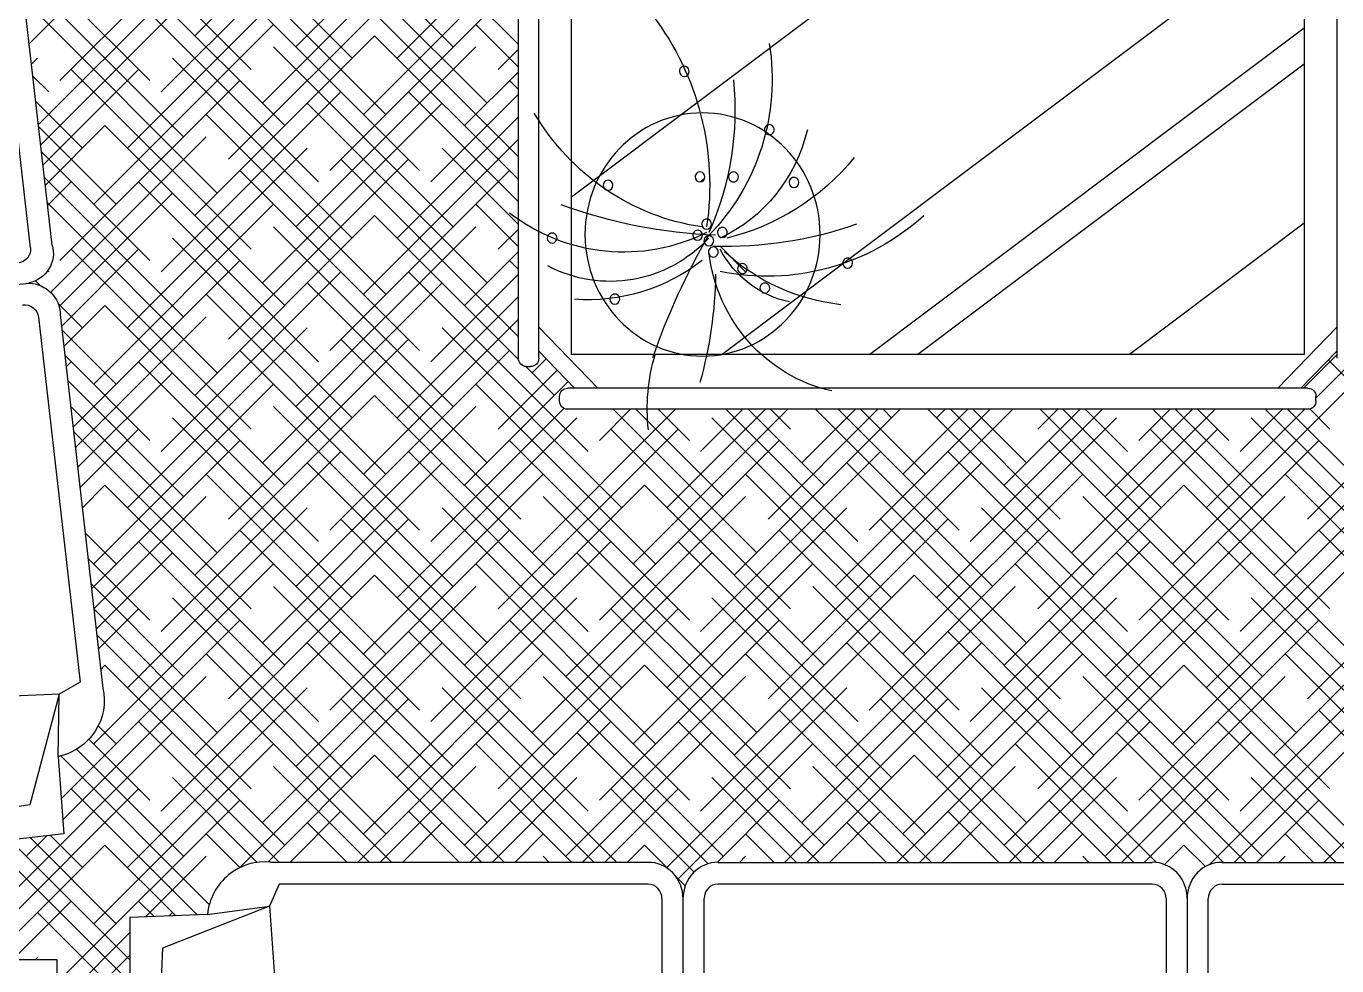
# Model space of a CAD drawing. Header units: inches. Extents: x 10.1 to 52.6, y 12.1 to 36.9.
# Drawn here: x 16.226 to 17.773, y 13.392 to 14.5 of the extents above; entities that cross this region are included whole.
import ezdxf

# ---------------------------------------------------------------- set-up
doc = ezdxf.new("R2010")
doc.units = ezdxf.units.IN
doc.header["$MEASUREMENT"] = 0
doc.layers.add('02', color=2, linetype='Continuous')

msp = doc.modelspace()

# ---------------------------------------------------------------- linework, layer by layer
at = {"layer": '02'}
for p, q in [((16.6375, 14.7012), (16.4254, 14.4891)), ((16.5182, 14.688), (16.7303, 14.4758)), ((16.7569, 14.688), (16.5447, 14.4758)), ((16.2572, 14.2419), (16.2069, 14.6824)), ((16.3989, 14.6747), (16.611, 14.4626)), ((16.8762, 14.6747), (16.6641, 14.4626)), ((16.2316, 14.239), (16.1825, 14.6694)), ((16.2796, 14.6615), (16.4917, 14.4493)), ((16.4784, 14.6482), (16.2663, 14.4361)), ((16.5978, 14.6349), (16.3856, 14.4228)), ((16.7171, 14.6217), (16.505, 14.4095)), ((16.558, 14.6217), (16.7701, 14.4095)), ((16.3193, 14.5952), (16.5315, 14.383)), ((16.4387, 14.6084), (16.6508, 14.3963)), ((16.8364, 14.6084), (16.6243, 14.3963)), ((16.2173, 14.5911), (16.3724, 14.4361)), ((16.4387, 14.5819), (16.2409, 14.3842)), ((16.558, 14.5686), (16.3459, 14.3565)), ((16.7171, 14.5686), (16.8071, 14.4786)), ((16.8071, 14.1087), (16.8071, 14.5645)), ((16.8311, 14.1087), (16.8311, 14.5645)), ((17.7725, 14.5645), (17.7725, 14.1087)), ((16.2208, 14.5612), (16.4121, 14.3698)), ((16.6773, 14.5554), (16.4652, 14.3433)), ((16.5978, 14.5554), (16.8071, 14.346)), ((17.2179, 14.5601), (16.8696, 14.2985)), ((16.8696, 14.1131), (16.8696, 14.5601)), ((17.6426, 14.5601), (17.0475, 14.1131)), ((17.7341, 14.5601), (17.7341, 14.1131)), ((16.4784, 14.5421), (16.6906, 14.33)), ((16.7966, 14.5421), (16.5845, 14.33)), ((16.2796, 14.5289), (16.2301, 14.4794)), ((16.3591, 14.5289), (16.5712, 14.3167)), ((16.2398, 14.5156), (16.4519, 14.3035)), ((16.3989, 14.5156), (16.2437, 14.3604)), ((16.5182, 14.5024), (16.3061, 14.2902)), ((16.7569, 14.5024), (16.8071, 14.4521)), ((16.6375, 14.4891), (16.4254, 14.277)), ((16.6375, 14.4891), (16.8071, 14.3195)), ((17.7341, 14.4981), (17.2215, 14.1131)), ((16.5182, 14.4758), (16.7303, 14.2637)), ((16.7569, 14.4758), (16.5447, 14.2637)), ((16.8071, 14.4731), (16.7834, 14.4493)), ((16.2398, 14.4626), (16.2328, 14.4556)), ((16.3989, 14.4626), (16.611, 14.2504)), ((16.2344, 14.4414), (16.253, 14.4228)), ((16.3591, 14.4493), (16.2464, 14.3366)), ((16.2796, 14.4493), (16.4917, 14.2372)), ((16.8071, 14.4465), (16.7436, 14.383)), ((17.7341, 14.4555), (17.2783, 14.1131)), ((16.4784, 14.4361), (16.2663, 14.2239)), ((16.7966, 14.4361), (16.8071, 14.4256)), ((16.2378, 14.4115), (16.2928, 14.3565)), ((16.5978, 14.4228), (16.3856, 14.2107)), ((16.7171, 14.4095), (16.505, 14.1974)), ((16.558, 14.4095), (16.7701, 14.1974)), ((16.6773, 14.4228), (16.8071, 14.293)), ((16.8071, 14.42), (16.7038, 14.3167)), ((16.4387, 14.3963), (16.6508, 14.1842)), ((16.2412, 14.3816), (16.3326, 14.2902)), ((16.3193, 14.383), (16.2491, 14.3128)), ((16.3193, 14.383), (16.5315, 14.1709)), ((16.8071, 14.3935), (16.6641, 14.2504)), ((16.4387, 14.3698), (16.2552, 14.1863)), ((16.8071, 14.367), (16.6243, 14.1842)), ((16.2447, 14.3516), (16.3724, 14.2239)), ((16.558, 14.3565), (16.3459, 14.1444)), ((16.7171, 14.3565), (16.8071, 14.2665)), ((16.6773, 14.3433), (16.4652, 14.1311)), ((16.5978, 14.3433), (16.8071, 14.1339)), ((16.2481, 14.3217), (16.4121, 14.1576)), ((16.2796, 14.3167), (16.2518, 14.289)), ((16.3591, 14.3167), (16.5712, 14.1046)), ((16.4784, 14.33), (16.6906, 14.1179)), ((16.7966, 14.33), (16.5845, 14.1179)), ((17.0269, 14.3216), (17.0219, 14.3166)), ((16.3989, 14.3035), (16.2652, 14.1698)), ((16.2515, 14.2918), (16.4519, 14.0913)), ((16.5182, 14.2902), (16.3061, 14.0781)), ((16.7569, 14.2902), (16.8071, 14.24)), ((16.6375, 14.277), (16.4254, 14.0648)), ((16.6375, 14.277), (16.8072, 14.1073)), ((16.5182, 14.2637), (16.7303, 14.0516)), ((16.7569, 14.2637), (16.5447, 14.0516)), ((16.8071, 14.2609), (16.7834, 14.2372)), ((17.7341, 14.268), (17.5279, 14.1131)), ((16.3989, 14.2504), (16.611, 14.0383)), ((17.0454, 14.2404), (17.0755, 14.2102)), ((16.3591, 14.2372), (16.2681, 14.1462)), ((16.2796, 14.2372), (16.4917, 14.0251)), ((16.8071, 14.2344), (16.7436, 14.1709)), ((16.2519, 14.2118), (16.253, 14.2107)), ((16.4784, 14.2239), (16.2817, 14.0272)), ((16.5978, 14.2107), (16.3856, 13.9985)), ((16.6773, 14.2107), (16.8894, 13.9985)), ((16.7966, 14.2239), (16.8071, 14.2135)), ((15.5167, 14.116), (16.2295, 14.1973)), ((16.2373, 14.1999), (16.2428, 14.1944)), ((16.7171, 14.1974), (16.505, 13.9853)), ((16.558, 14.1974), (16.7701, 13.9853)), ((16.8071, 14.2079), (16.7038, 14.1046)), ((16.4387, 14.1842), (16.6508, 13.972)), ((16.8071, 14.1814), (16.6641, 14.0383)), ((16.264, 14.1732), (16.2928, 14.1444)), ((16.3193, 14.1709), (16.2708, 14.1224)), ((16.3193, 14.1709), (16.5315, 13.9588)), ((16.241, 14.1572), (16.2901, 13.7268)), ((16.2665, 14.1601), (16.3168, 13.7196)), ((16.4387, 14.1576), (16.2844, 14.0034)), ((16.8071, 14.1549), (16.6243, 13.972)), ((16.2686, 14.1421), (16.3326, 14.0781)), ((16.558, 14.1444), (16.3459, 13.9322)), ((16.7171, 14.1444), (16.9292, 13.9322)), ((16.9006, 14.0734), (16.8311, 14.1452)), ((17.7031, 14.0734), (17.7725, 14.1452)), ((16.6773, 14.1311), (16.4652, 13.919)), ((16.4784, 14.1179), (16.6906, 13.9057)), ((16.7966, 14.1179), (16.5845, 13.9057)), ((16.5978, 14.1311), (16.8099, 13.919)), ((16.8734, 14.0734), (16.8311, 14.1171)), ((17.7303, 14.0734), (17.7725, 14.1171)), ((17.9501, 14.1311), (17.738, 13.919)), ((16.272, 14.1122), (16.3724, 14.0118)), ((16.2796, 14.1046), (16.2735, 14.0986)), ((16.3591, 14.1046), (16.5712, 13.8925)), ((16.8399, 14.1081), (16.8232, 14.0913)), ((17.7341, 14.1131), (16.8696, 14.1131)), ((17.7725, 14.1126), (17.7333, 14.0734)), ((17.7624, 14.1067), (17.9634, 13.9057)), ((16.3989, 14.0913), (16.2871, 13.9796)), ((16.8529, 14.0946), (16.7834, 14.0251)), ((16.8157, 14.0988), (16.8497, 14.0648)), ((16.8167, 14.0988), (16.8215, 14.0988)), ((17.7852, 14.0988), (17.748, 14.0616)), ((16.2754, 14.0823), (16.4121, 13.9455)), ((16.5182, 14.0781), (16.3061, 13.866)), ((16.8659, 14.0811), (16.7436, 13.9588)), ((16.7569, 14.0781), (16.969, 13.866)), ((17.7384, 14.0734), (16.8653, 14.0734)), ((17.791, 14.0781), (17.5789, 13.866)), ((16.6375, 14.0648), (16.4254, 13.8527)), ((16.6375, 14.0648), (16.8497, 13.8527)), ((16.8557, 14.0585), (16.8557, 14.0634)), ((17.9103, 14.0648), (17.6982, 13.8527)), ((17.748, 14.0585), (17.748, 14.0634)), ((16.2788, 14.0523), (16.4519, 13.8792)), ((16.5182, 14.0516), (16.7303, 13.8394)), ((16.7569, 14.0516), (16.5447, 13.8394)), ((16.861, 14.0496), (16.7038, 13.8925)), ((16.9925, 14.0485), (16.8232, 13.8792)), ((17.7384, 14.0485), (16.8653, 14.0485)), ((16.9394, 14.0485), (16.9027, 14.0118)), ((16.919, 14.0485), (17.0883, 13.8792)), ((17.1251, 14.0485), (16.9425, 13.866)), ((16.9455, 14.0485), (17.0485, 13.9455)), ((16.972, 14.0485), (17.0088, 14.0118)), ((17.0985, 14.0485), (16.9823, 13.9322)), ((17.072, 14.0485), (17.022, 13.9985)), ((17.0516, 14.0485), (17.2076, 13.8925)), ((17.2576, 14.0485), (17.0618, 13.8527)), ((17.0781, 14.0485), (17.1679, 13.9588)), ((17.2311, 14.0485), (17.1016, 13.919)), ((17.1046, 14.0485), (17.1281, 14.0251)), ((17.2046, 14.0485), (17.1414, 13.9853)), ((17.1576, 14.0485), (17.3667, 13.8394)), ((17.3902, 14.0485), (17.1811, 13.8394)), ((17.1842, 14.0485), (17.327, 13.9057)), ((17.2107, 14.0485), (17.2872, 13.972)), ((17.3637, 14.0485), (17.2209, 13.9057)), ((17.2372, 14.0485), (17.2474, 14.0383)), ((17.3372, 14.0485), (17.2607, 13.972)), ((17.2902, 14.0485), (17.4861, 13.8527)), ((17.3107, 14.0485), (17.3004, 14.0383)), ((17.3167, 14.0485), (17.4463, 13.919)), ((17.4963, 14.0485), (17.3402, 13.8925)), ((17.3433, 14.0485), (17.4065, 13.9853)), ((17.4698, 14.0485), (17.38, 13.9588)), ((17.4433, 14.0485), (17.4198, 14.0251)), ((17.4228, 14.0485), (17.6054, 13.866)), ((17.4493, 14.0485), (17.5656, 13.9322)), ((17.6289, 14.0485), (17.4595, 13.8792)), ((17.4758, 14.0485), (17.5258, 13.9985)), ((17.6024, 14.0485), (17.4993, 13.9455)), ((17.5758, 14.0485), (17.5391, 14.0118)), ((17.5554, 14.0485), (17.7247, 13.8792)), ((17.5819, 14.0485), (17.6849, 13.9455)), ((17.6084, 14.0485), (17.6452, 14.0118)), ((17.7349, 14.0485), (17.6186, 13.9322)), ((17.7084, 14.0485), (17.6584, 13.9985)), ((17.688, 14.0485), (17.844, 13.8925)), ((17.7145, 14.0485), (17.8043, 13.9588)), ((17.7407, 14.0488), (17.7645, 14.0251)), ((16.3591, 14.0251), (16.2898, 13.9558)), ((16.3989, 14.0383), (16.611, 13.8262)), ((16.8762, 14.0383), (16.6641, 13.8262)), ((16.9955, 14.0251), (16.7834, 13.8129)), ((16.916, 14.0251), (17.1281, 13.8129)), ((17.0353, 14.0383), (17.2474, 13.8262)), ((17.5126, 14.0383), (17.3004, 13.8262)), ((17.6319, 14.0251), (17.4198, 13.8129)), ((17.5524, 14.0251), (17.7645, 13.8129)), ((17.6717, 14.0383), (17.8838, 13.8262)), ((16.2822, 14.0224), (16.4917, 13.8129)), ((16.4784, 14.0118), (16.3034, 13.8368)), ((16.7966, 14.0118), (17.0088, 13.7997)), ((17.1148, 14.0118), (16.9027, 13.7997)), ((17.433, 14.0118), (17.6452, 13.7997)), ((17.7512, 14.0118), (17.5391, 13.7997)), ((16.5978, 13.9985), (16.3856, 13.7864)), ((16.6773, 13.9985), (16.8894, 13.7864)), ((17.2342, 13.9985), (17.022, 13.7864)), ((17.3137, 13.9985), (17.5258, 13.7864)), ((17.8706, 13.9985), (17.6584, 13.7864)), ((16.7171, 13.9853), (16.505, 13.7731)), ((16.558, 13.9853), (16.7701, 13.7731)), ((17.3535, 13.9853), (17.1414, 13.7731)), ((17.1944, 13.9853), (17.4065, 13.7731)), ((16.4387, 13.972), (16.6508, 13.7599)), ((16.8364, 13.972), (16.6243, 13.7599)), ((17.0751, 13.972), (17.2872, 13.7599)), ((17.4728, 13.972), (17.2607, 13.7599)), ((17.7115, 13.972), (17.9236, 13.7599)), ((16.3193, 13.9588), (16.2925, 13.932)), ((16.3193, 13.9588), (16.5315, 13.7466)), ((16.9557, 13.9588), (16.7436, 13.7466)), ((16.9557, 13.9588), (17.1679, 13.7466)), ((17.5921, 13.9588), (17.38, 13.7466)), ((17.5921, 13.9588), (17.8043, 13.7466)), ((16.2925, 13.9326), (16.2928, 13.9322)), ((16.4387, 13.9455), (16.3061, 13.813)), ((16.558, 13.9322), (16.3459, 13.7201)), ((16.7171, 13.9322), (16.9292, 13.7201)), ((16.8364, 13.9455), (17.0485, 13.7334)), ((17.0751, 13.9455), (16.8629, 13.7334)), ((17.1944, 13.9322), (16.9823, 13.7201)), ((17.3535, 13.9322), (17.5656, 13.7201)), ((17.4728, 13.9455), (17.6849, 13.7334)), ((17.7115, 13.9455), (17.4993, 13.7334)), ((17.8308, 13.9322), (17.6186, 13.7201)), ((16.6773, 13.919), (16.4652, 13.7069)), ((16.5978, 13.919), (16.8099, 13.7069)), ((17.3137, 13.919), (17.1016, 13.7069)), ((17.2342, 13.919), (17.4463, 13.7069)), ((17.9501, 13.919), (17.738, 13.7069)), ((16.2959, 13.9027), (16.3326, 13.866)), ((16.4784, 13.9057), (16.6906, 13.6936)), ((16.7966, 13.9057), (16.5845, 13.6936)), ((17.1148, 13.9057), (17.327, 13.6936)), ((17.433, 13.9057), (17.2209, 13.6936)), ((17.7512, 13.9057), (17.9634, 13.6936)), ((16.3591, 13.8925), (16.5712, 13.6803)), ((16.916, 13.8925), (16.7038, 13.6803)), ((16.9955, 13.8925), (17.2076, 13.6803)), ((17.5524, 13.8925), (17.3402, 13.6803)), ((17.6319, 13.8925), (17.844, 13.6803)), ((16.2993, 13.8727), (16.3724, 13.7997)), ((16.3989, 13.8792), (16.3088, 13.7892)), ((17.0353, 13.8792), (16.8232, 13.6671)), ((16.8762, 13.8792), (17.0883, 13.6671)), ((17.6717, 13.8792), (17.4595, 13.6671)), ((17.5126, 13.8792), (17.7247, 13.6671)), ((16.5182, 13.866), (16.3061, 13.6538)), ((16.7569, 13.866), (16.969, 13.6538)), ((17.1546, 13.866), (16.9425, 13.6538)), ((17.3933, 13.866), (17.6054, 13.6538)), ((17.791, 13.866), (17.5789, 13.6538)), ((16.3027, 13.8428), (16.4121, 13.7334)), ((16.6375, 13.8527), (16.4254, 13.6406)), ((16.5182, 13.8394), (16.7303, 13.6273)), ((16.7569, 13.8394), (16.5447, 13.6273)), ((16.6375, 13.8527), (16.8497, 13.6406)), ((17.2739, 13.8527), (17.0618, 13.6406)), ((17.1546, 13.8394), (17.3667, 13.6273)), ((17.3933, 13.8394), (17.1811, 13.6273)), ((17.2739, 13.8527), (17.4861, 13.6406)), ((17.9103, 13.8527), (17.6982, 13.6406)), ((16.3989, 13.8262), (16.611, 13.6141)), ((16.8762, 13.8262), (16.6641, 13.6141)), ((17.0353, 13.8262), (17.2474, 13.6141)), ((17.5126, 13.8262), (17.3004, 13.6141)), ((17.6717, 13.8262), (17.8838, 13.6141)), ((16.3061, 13.8129), (16.4519, 13.6671)), ((16.3591, 13.8129), (16.3115, 13.7654)), ((16.9955, 13.8129), (16.7834, 13.6008)), ((16.916, 13.8129), (17.1281, 13.6008)), ((17.6319, 13.8129), (17.4198, 13.6008)), ((17.5524, 13.8129), (17.7645, 13.6008)), ((16.4784, 13.7997), (16.2677, 13.589)), ((16.7966, 13.7997), (17.0088, 13.5875)), ((17.1148, 13.7997), (16.9027, 13.5875)), ((17.433, 13.7997), (17.6452, 13.5875)), ((17.7512, 13.7997), (17.5391, 13.5875)), ((16.3095, 13.7829), (16.4917, 13.6008)), ((16.5978, 13.7864), (16.3856, 13.5743)), ((16.6773, 13.7864), (16.8894, 13.5743)), ((17.2342, 13.7864), (17.022, 13.5743)), ((17.3137, 13.7864), (17.5258, 13.5743)), ((17.8706, 13.7864), (17.6584, 13.5743)), ((16.7171, 13.7731), (16.505, 13.561)), ((16.558, 13.7731), (16.7701, 13.561)), ((17.3535, 13.7731), (17.1414, 13.561)), ((17.1944, 13.7731), (17.4065, 13.561)), ((16.3193, 13.7466), (16.3143, 13.7416)), ((16.3193, 13.7466), (16.5315, 13.5345)), ((16.4387, 13.7599), (16.6508, 13.5478)), ((16.8364, 13.7599), (16.6243, 13.5478)), ((16.9557, 13.7466), (16.7436, 13.5345)), ((16.9557, 13.7466), (17.1679, 13.5345)), ((17.0751, 13.7599), (17.2872, 13.5478)), ((17.4728, 13.7599), (17.2607, 13.5478)), ((17.5921, 13.7466), (17.38, 13.5345)), ((17.5921, 13.7466), (17.8043, 13.5345)), ((17.7115, 13.7599), (17.9236, 13.5478)), ((16.4387, 13.7334), (16.2696, 13.5643)), ((16.8364, 13.7334), (17.0485, 13.5212)), ((17.0751, 13.7334), (16.8629, 13.5212)), ((17.4728, 13.7334), (17.6849, 13.5212)), ((17.7115, 13.7334), (17.4993, 13.5212)), ((16.2901, 13.7268), (16.2654, 13.7125)), ((16.558, 13.7201), (16.3459, 13.508)), ((16.7171, 13.7201), (16.9231, 13.5141)), ((17.1944, 13.7201), (16.9823, 13.508)), ((17.3535, 13.7201), (17.5598, 13.5138)), ((17.8308, 13.7201), (17.6218, 13.5112)), ((16.2654, 13.7125), (15.9527, 13.6986)), ((16.2654, 13.7125), (16.2306, 13.5821)), ((16.264, 13.6387), (16.2654, 13.7125)), ((16.6773, 13.7069), (16.4784, 13.5079)), ((16.5978, 13.7069), (16.7905, 13.5141)), ((17.3137, 13.7069), (17.121, 13.5141)), ((17.2342, 13.7069), (17.4269, 13.5141)), ((17.9501, 13.7069), (17.7574, 13.5141)), ((16.4784, 13.6936), (16.6579, 13.5141)), ((16.7966, 13.6936), (16.6172, 13.5141)), ((17.1148, 13.6936), (17.2943, 13.5141)), ((17.433, 13.6936), (17.2536, 13.5141)), ((17.7512, 13.6936), (17.9307, 13.5141)), ((16.3114, 13.6751), (16.3326, 13.6538)), ((16.3591, 13.6803), (16.5253, 13.5141)), ((16.916, 13.6803), (16.7497, 13.5141)), ((16.9955, 13.6803), (17.1617, 13.5141)), ((17.5524, 13.6803), (17.3861, 13.5141)), ((17.6319, 13.6803), (17.7981, 13.5141)), ((16.3989, 13.6671), (16.1868, 13.455)), ((16.3004, 13.6595), (16.3724, 13.5875)), ((16.5182, 13.6538), (16.3061, 13.4417)), ((16.7569, 13.6538), (16.8966, 13.5141)), ((16.8762, 13.6671), (17.0309, 13.5124)), ((17.0353, 13.6671), (16.8823, 13.5141)), ((17.1546, 13.6538), (16.995, 13.4942)), ((17.3933, 13.6538), (17.533, 13.5141)), ((17.5126, 13.6671), (17.6655, 13.5141)), ((17.6717, 13.6671), (17.5187, 13.5141)), ((17.791, 13.6538), (17.6513, 13.5141)), ((16.264, 13.6387), (16.2708, 13.5478)), ((16.2673, 13.6396), (16.4424, 13.4644)), ((16.2858, 13.6476), (16.4121, 13.5212)), ((16.6375, 13.6406), (16.5114, 13.5144)), ((16.6375, 13.6406), (16.764, 13.5141)), ((17.2739, 13.6406), (17.1475, 13.5141)), ((17.2739, 13.6406), (17.4004, 13.5141)), ((16.5182, 13.6273), (16.6314, 13.5141)), ((16.7569, 13.6273), (16.6437, 13.5141)), ((17.1546, 13.6273), (17.2678, 13.5141)), ((17.3933, 13.6273), (17.2801, 13.5141)), ((16.3989, 13.6141), (16.4989, 13.5141)), ((16.8762, 13.6141), (16.7763, 13.5141)), ((17.0353, 13.6141), (17.1352, 13.5141)), ((17.5126, 13.6141), (17.4127, 13.5141)), ((17.6717, 13.6141), (17.7716, 13.5141)), ((16.3591, 13.6008), (16.1778, 13.4195)), ((16.2796, 13.6008), (16.4283, 13.452)), ((16.9955, 13.6008), (16.9088, 13.5141)), ((16.916, 13.6008), (17.0143, 13.5025)), ((17.6319, 13.6008), (17.5452, 13.5141)), ((17.5524, 13.6008), (17.639, 13.5141)), ((16.2306, 13.5821), (15.6943, 13.4973)), ((16.4784, 13.5875), (16.2663, 13.3754)), ((16.7966, 13.5875), (16.87, 13.5141)), ((17.1148, 13.5875), (17.0414, 13.5141)), ((17.433, 13.5875), (17.5064, 13.5141)), ((17.7512, 13.5875), (17.6778, 13.5141)), ((16.5978, 13.5743), (16.5376, 13.5141)), ((16.558, 13.561), (16.6049, 13.5141)), ((16.7171, 13.561), (16.6702, 13.5141)), ((16.6773, 13.5743), (16.7375, 13.5141)), ((17.2342, 13.5743), (17.174, 13.5141)), ((17.1944, 13.561), (17.2413, 13.5141)), ((17.3535, 13.561), (17.3066, 13.5141)), ((17.3137, 13.5743), (17.3739, 13.5141)), ((16.2708, 13.5478), (15.7181, 13.4848)), ((16.2508, 13.5455), (16.2265, 13.5212)), ((16.2548, 13.546), (16.2928, 13.508)), ((16.4387, 13.5478), (16.4785, 13.508)), ((16.8364, 13.5478), (16.8028, 13.5141)), ((17.0751, 13.5478), (17.1087, 13.5141)), ((17.4728, 13.5478), (17.4392, 13.5141)), ((17.7115, 13.5478), (17.7451, 13.5141)), ((16.3193, 13.5345), (16.1877, 13.4029)), ((16.2072, 13.5406), (16.3487, 13.3991)), ((16.231, 13.5433), (16.3326, 13.4417)), ((16.3193, 13.5345), (16.4028, 13.4511)), ((16.9557, 13.5345), (16.9354, 13.5141)), ((16.9557, 13.5345), (16.9837, 13.5065)), ((17.5921, 13.5345), (17.5691, 13.5115)), ((17.5921, 13.5345), (17.6175, 13.5091)), ((16.2, 13.5212), (16.3487, 13.3726)), ((16.4387, 13.5212), (16.3671, 13.4497)), ((16.96, 13.5141), (16.5148, 13.5141)), ((16.8364, 13.5212), (16.8435, 13.5141)), ((17.0426, 13.5141), (17.5548, 13.5141)), ((17.0751, 13.5212), (17.0679, 13.5141)), ((17.4728, 13.5212), (17.4799, 13.5141)), ((17.6374, 13.5141), (18.0825, 13.5141)), ((17.7115, 13.5212), (17.7043, 13.5141)), ((16.525, 13.4884), (16.5135, 13.4623)), ((16.96, 13.4884), (16.525, 13.4884)), ((16.993, 13.4972), (17.0039, 13.4863)), ((17.5548, 13.4884), (17.0426, 13.4884)), ((17.6374, 13.4884), (18.0723, 13.4884)), ((16.2796, 13.4682), (16.2103, 13.399)), ((16.3591, 13.4682), (16.3772, 13.4501)), ((16.9765, 12.7898), (16.9765, 13.4713)), ((17.0014, 13.4741), (17.0012, 13.4739)), ((17.0013, 12.7641), (17.0013, 13.4713)), ((17.0261, 12.7898), (17.0261, 13.4713)), ((17.5713, 13.4713), (17.5713, 12.7898)), ((17.5961, 13.4713), (17.5961, 12.7641)), ((17.6208, 12.7898), (17.6208, 13.4713)), ((16.2398, 13.455), (16.3487, 13.3461)), ((16.4401, 13.4525), (16.3487, 13.449)), ((16.5135, 13.4623), (16.3874, 13.4129)), ((16.3989, 13.455), (16.3947, 13.4508)), ((16.4401, 13.4525), (16.5135, 13.4623)), ((16.5135, 13.4623), (16.5353, 13.15)), ((16.3487, 13.449), (16.3487, 12.8927)), ((16.3487, 13.4312), (16.2631, 13.3457)), ((16.3487, 13.4047), (16.2631, 13.3192)), ((16.3874, 13.4129), (16.3639, 12.8705)), ((16.2398, 13.4019), (16.2369, 13.399))]:
    msp.add_line(p, q, dxfattribs=at)
msp.add_lwpolyline([(16.2631, 13.399), (15.7131, 13.399), (15.7131, 12.849), (16.2631, 12.849)], close=True, dxfattribs=at)
at = {"layer": '02', "extrusion": (0, 0, -1)}
for centre, major_axis, ratio, start_param, end_param in [((16.7204, 14.3126), (0, -0.323), 0.967012, 4.045092, 4.865113), ((16.8569, 14.4377), (0, -0.258), 0.967012, 4.548743, 5.506757), ((16.7307, 14.4015), (0, -0.3432), 0.967012, 4.608302, 5.147172), ((17.0616, 14.5462), (0, -0.2854), 0.967012, 0.137221, 1.024246), ((16.9703, 14.423), (0, -0.1891), 0.967012, 4.95158, 5.862638), ((16.9897, 14.5323), (0, -0.2894), 0.967012, 5.414419, 6.055503), ((17.0631, 14.8911), (0, -0.6379), 0.967012, 0.037972, 0.339905), ((16.9312, 14.4667), (0, -0.2329), 0.967012, 5.833532, 6.923317), ((17.1008, 14.4962), (0, -0.2909), 0.967012, 5.567923, 6.482998), ((17.0511, 14.7394), (0, -0.4991), 0.967012, 5.956303, 6.312357), ((16.2216, 14.232), (-0.0367, -0.0042), 0.959913, 2.976448, 4.607268), ((16.9153, 14.367), (0, -0.1677), 0.967012, 5.481902, 6.754584), ((17.6989, 13.8389), (0, -0.805), 0.967012, 1.913561, 2.11207), ((16.2146, 14.237), (-0.017, -0.0019), 0.959913, 3.141593, 4.712389), ((16.8894, 14.4089), (0, -0.2313), 0.967012, 5.638184, 6.355197), ((17.2154, 14.2573), (0, -0.1914), 0.967012, 0.208944, 1.44879), ((17.1511, 14.2978), (0, -0.1253), 0.967012, 0.201447, 1.066569), ((17.2141, 14.4274), (0, -0.2571), 0.967012, 0.107121, 0.719807), ((16.2273, 14.1596), (-0.039, -0.0045), 0.959913, 1.735877, 3.246778), ((16.5692, 14.2153), (0, -0.4866), 0.967012, 4.727913, 4.994153), ((16.2239, 14.1553), (-0.017, -0.0019), 0.959913, 1.570796, 3.141593), ((16.8167, 14.1087), (0, -0.00993), 0.967012, 6.283185, 7.853982), ((16.8215, 14.1087), (0, -0.00993), 0.967012, 4.712389, 6.283185), ((17.1697, 14.0488), (0, -0.2178), 0.967012, 1.457675, 1.868451), ((16.8653, 14.0634), (0, -0.00993), 0.967012, 1.570796, 3.141593), ((17.7384, 14.0634), (0, -0.00993), 0.967012, 3.141593, 4.712389), ((16.8653, 14.0585), (0, -0.00993), 0.967012, 6.283185, 7.853982), ((17.7384, 14.0585), (0, -0.00993), 0.967012, 4.712389, 6.283185), ((16.2486, 13.7041), (-0.0695, -0.0079), 0.959913, 3.026713, 4.60025)]:
    msp.add_ellipse(centre, major_axis=major_axis, ratio=ratio, start_param=start_param, end_param=end_param, dxfattribs=at)
at = {"layer": '02'}
for centre, major_axis, ratio, start_param, end_param in [((17.0027, 14.447), (0, -0.00596), 0.967012, 1.570796, 4.712389), ((17.0027, 14.447), (0, -0.00596), 0.967012, -1.570796, 1.570796), ((17.1031, 14.3782), (0, -0.00596), 0.967012, 1.570796, 4.712389), ((17.1031, 14.3782), (0, -0.00596), 0.967012, 4.712389, 7.853982), ((16.9129, 14.3127), (0, -0.00596), 0.967012, 1.570796, 4.712389), ((17.0212, 14.3225), (0, -0.00596), 0.967012, 1.570796, 4.712389), ((17.0212, 14.3225), (0, -0.00596), 0.967012, -1.570796, 1.570796), ((17.0608, 14.3225), (0, -0.00596), 0.967012, 1.570796, 4.712389), ((17.0608, 14.3225), (0, -0.00596), 0.967012, 4.712389, 7.853982), ((17.1321, 14.3159), (0, -0.00596), 0.967012, 1.570796, 4.712389), ((16.9129, 14.3127), (0, -0.00596), 0.967012, -1.570796, 1.570796), ((17.1321, 14.3159), (0, -0.00596), 0.967012, -1.570796, 1.570796), ((17.0291, 14.2668), (0, -0.00596), 0.967012, 1.570796, 4.712389), ((16.8469, 14.2504), (0, -0.00596), 0.967012, 1.570796, 4.712389), ((17.0186, 14.2537), (0, -0.00596), 0.967012, 1.570796, 4.712389), ((17.0291, 14.2668), (0, -0.00596), 0.967012, -1.570796, 1.570796), ((17.0476, 14.2569), (0, -0.00596), 0.967012, 1.570796, 4.712389), ((17.0476, 14.2569), (0, -0.00596), 0.967012, -1.570796, 1.570796), ((16.8469, 14.2504), (0, -0.00596), 0.967012, -1.570796, 1.570796), ((17.0186, 14.2537), (0, -0.00596), 0.967012, -1.570796, 1.570796), ((17.0317, 14.2471), (0, -0.00596), 0.967012, 1.570796, 4.712389), ((17.0317, 14.2471), (0, -0.00596), 0.967012, -1.570796, 1.570796), ((17.037, 14.234), (0, -0.00596), 0.967012, 1.570796, 4.712389), ((17.037, 14.234), (0, -0.00596), 0.967012, 4.712389, 7.853982), ((17.1955, 14.2209), (0, -0.00596), 0.967012, 1.570796, 4.712389), ((17.0714, 14.2143), (0, -0.00596), 0.967012, 1.570796, 4.712389), ((17.0714, 14.2143), (0, -0.00596), 0.967012, -1.570796, 1.570796), ((17.1955, 14.2209), (0, -0.00596), 0.967012, -1.570796, 1.570796), ((17.0978, 14.1914), (0, -0.00596), 0.967012, 1.570796, 4.712389), ((16.9208, 14.1783), (0, -0.00596), 0.967012, 1.570796, 4.712389), ((16.9208, 14.1783), (0, -0.00596), 0.967012, -1.570796, 1.570796), ((17.0978, 14.1914), (0, -0.00596), 0.967012, -1.570796, 1.570796), ((16.5071, 13.4447), (0, -0.0699), 0.963768, 3.026713, 4.60025), ((16.9603, 13.4716), (0, -0.0425), 0.963768, 1.562128, 3.150261), ((17.0426, 13.4713), (0, -0.0429), 0.963768, 3.141526, 4.712455), ((17.5548, 13.4713), (0, -0.0429), 0.963768, 1.570796, 3.141593), ((17.6368, 13.4718), (0, -0.0423), 0.963768, 3.128637, 4.725345), ((16.96, 13.4713), (0, -0.0171), 0.963768, 1.570796, 3.141593), ((17.0426, 13.4713), (0, -0.0171), 0.963768, 3.141593, 4.712389), ((17.5548, 13.4713), (0, -0.0171), 0.963768, 1.570796, 3.141593), ((17.6374, 13.4713), (0, -0.0171), 0.963768, 3.141593, 4.712389)]:
    msp.add_ellipse(centre, major_axis=major_axis, ratio=ratio, start_param=start_param, end_param=end_param, dxfattribs=at)
at = {"layer": '02', "extrusion": (0, 0, -1)}
msp.add_ellipse((17.0243, 14.2546), major_axis=(0, -0.1434), ratio=0.967012, dxfattribs=at)

doc.saveas('drawing.dxf')
